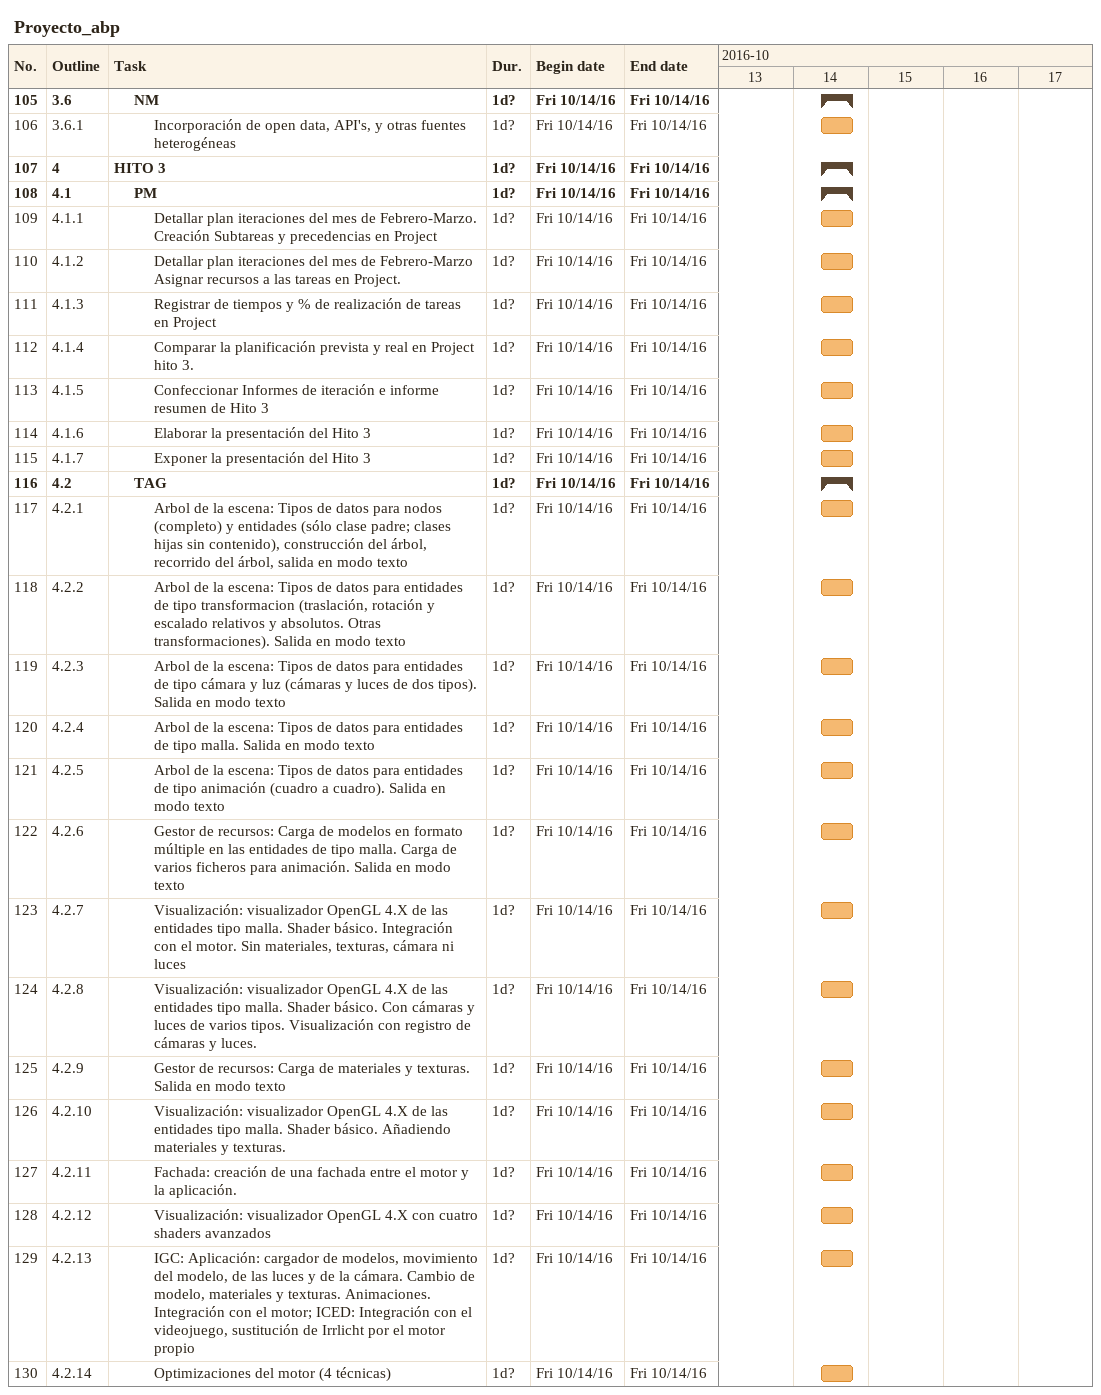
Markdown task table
Proyecto_abp

| ID | WBS | Task | Duration | Start | Finish |
|---|---|---|---|---|---|
| 105 | 3.6 | **NM** | 1d? | 2016-10-14 | 2016-10-14 |
| 106 | 3.6.1 | Incorporación de open data, API's, y otras fuentes heterogéneas | 1d? | 2016-10-14 | 2016-10-14 |
| 107 | 4 | **HITO 3** | 1d? | 2016-10-14 | 2016-10-14 |
| 108 | 4.1 | **PM** | 1d? | 2016-10-14 | 2016-10-14 |
| 109 | 4.1.1 | Detallar plan iteraciones del mes de Febrero-Marzo. Creación Subtareas y precedencias en Project | 1d? | 2016-10-14 | 2016-10-14 |
| 110 | 4.1.2 | Detallar plan iteraciones del mes de Febrero-Marzo Asignar recursos a las tareas en Project. | 1d? | 2016-10-14 | 2016-10-14 |
| 111 | 4.1.3 | Registrar de tiempos y % de realización de tareas en Project | 1d? | 2016-10-14 | 2016-10-14 |
| 112 | 4.1.4 | Comparar la planificación prevista y real en Project hito 3. | 1d? | 2016-10-14 | 2016-10-14 |
| 113 | 4.1.5 | Confeccionar Informes de iteración e informe resumen de Hito 3 | 1d? | 2016-10-14 | 2016-10-14 |
| 114 | 4.1.6 | Elaborar la presentación del Hito 3 | 1d? | 2016-10-14 | 2016-10-14 |
| 115 | 4.1.7 | Exponer la presentación del Hito 3 | 1d? | 2016-10-14 | 2016-10-14 |
| 116 | 4.2 | **TAG** | 1d? | 2016-10-14 | 2016-10-14 |
| 117 | 4.2.1 | Arbol de la escena: Tipos de datos para nodos (completo) y entidades (sólo clase padre; clases hijas sin contenido), construcción del árbol, recorrido del árbol, salida en modo texto | 1d? | 2016-10-14 | 2016-10-14 |
| 118 | 4.2.2 | Arbol de la escena: Tipos de datos para entidades de tipo transformacion (traslación, rotación y escalado relativos y absolutos. Otras transformaciones). Salida en modo texto | 1d? | 2016-10-14 | 2016-10-14 |
| 119 | 4.2.3 | Arbol de la escena: Tipos de datos para entidades de tipo cámara y luz (cámaras y luces de dos tipos). Salida en modo texto | 1d? | 2016-10-14 | 2016-10-14 |
| 120 | 4.2.4 | Arbol de la escena: Tipos de datos para entidades de tipo malla. Salida en modo texto | 1d? | 2016-10-14 | 2016-10-14 |
| 121 | 4.2.5 | Arbol de la escena: Tipos de datos para entidades de tipo animación (cuadro a cuadro). Salida en modo texto | 1d? | 2016-10-14 | 2016-10-14 |
| 122 | 4.2.6 | Gestor de recursos: Carga de modelos en formato múltiple en las entidades de tipo malla. Carga de varios ficheros para animación. Salida en modo texto | 1d? | 2016-10-14 | 2016-10-14 |
| 123 | 4.2.7 | Visualización: visualizador OpenGL 4.X de las entidades tipo malla. Shader básico. Integración con el motor. Sin materiales, texturas, cámara ni luces | 1d? | 2016-10-14 | 2016-10-14 |
| 124 | 4.2.8 | Visualización: visualizador OpenGL 4.X de las entidades tipo malla. Shader básico. Con cámaras y luces de varios tipos. Visualización con registro de cámaras y luces. | 1d? | 2016-10-14 | 2016-10-14 |
| 125 | 4.2.9 | Gestor de recursos: Carga de materiales y texturas. Salida en modo texto | 1d? | 2016-10-14 | 2016-10-14 |
| 126 | 4.2.10 | Visualización: visualizador OpenGL 4.X de las entidades tipo malla. Shader básico. Añadiendo materiales y texturas. | 1d? | 2016-10-14 | 2016-10-14 |
| 127 | 4.2.11 | Fachada: creación de una fachada entre el motor y la aplicación. | 1d? | 2016-10-14 | 2016-10-14 |
| 128 | 4.2.12 | Visualización: visualizador OpenGL 4.X con cuatro shaders avanzados | 1d? | 2016-10-14 | 2016-10-14 |
| 129 | 4.2.13 | IGC: Aplicación: cargador de modelos, movimiento del modelo, de las luces y de la cámara. Cambio de modelo, materiales y texturas. Animaciones. Integración con el motor; ICED: Integración con el videojuego, sustitución de Irrlicht por el motor propio | 1d? | 2016-10-14 | 2016-10-14 |
| 130 | 4.2.14 | Optimizaciones del motor (4 técnicas) | 1d? | 2016-10-14 | 2016-10-14 |
